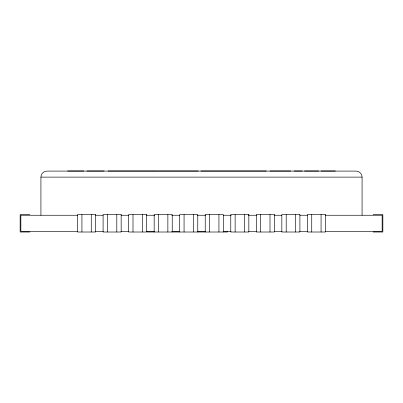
<?xml version="1.0" encoding="UTF-8"?>
<svg xmlns="http://www.w3.org/2000/svg" width="403" height="403" viewBox="0 0 403 403"><rect width="100%" height="100%" fill="white"/><g stroke="black" fill="none" stroke-linecap="round" stroke-linejoin="round"><path stroke-width="0.6" d="M40.925 215.252L40.925 177.119C40.859 173.9 43.726 171.028 46.944 171.094L356.056 171.094C359.275 171.028 362.141 173.9 362.075 177.119L362.075 215.252M67.618 170.988L83.844 170.988M86.841 170.988L104.15 170.988M108.085 170.988L158.188 170.988M158.611 170.988L198.236 170.988M200.87 170.988L266.408 170.988M270.03 170.988L290.78 170.988M294.044 170.988L302.245 170.988M304.472 170.988L318.708 170.988M321.01 170.988L335.382 170.988M40.925 177.119L362.075 177.119M29.882 214.552L20.15 214.552L20.15 232.012L29.882 232.012M373.118 214.552L382.85 214.552L382.85 232.012L373.118 232.012M77.567 215.252L20.85 215.252L20.85 231.312L77.567 231.312M95.602 215.252L103.143 215.252M121.162 215.252L128.91 215.252M146.511 215.252L154.676 215.252M171.648 215.252L179.819 215.252M197.415 215.252L205.585 215.252M223.181 215.252L231.352 215.252M248.324 215.252L256.489 215.252M274.09 215.252L281.838 215.252M299.857 215.252L307.398 215.252M325.433 215.252L382.15 215.252L382.15 231.312L325.433 231.312M95.128 231.312L103.309 231.312M120.93 231.312L128.633 231.312M146.697 231.312L154.833 231.312M171.769 231.312L179.924 231.312M197.485 231.312L205.641 231.312M223.202 231.312L231.085 231.312M248.706 231.312L256.303 231.312M274.367 231.312L282.07 231.312M299.691 231.312L307.872 231.312M321.07 214.552L321.07 232.012M311.736 214.552L311.736 232.012M295.535 214.552L295.535 232.012M286.201 214.552L286.201 232.012M270 214.552L270 232.012M260.665 214.552L260.665 232.012M244.47 214.552L244.47 232.012M235.135 214.552L235.135 232.012M227.594 231.312L227.594 232.012L147.307 232.012L147.307 231.312M223.297 232.012L223.297 214.552L205.233 214.552L205.233 232.012M218.935 214.552L218.935 232.012M209.6 214.552L209.6 232.012M197.767 232.012L197.767 214.552L179.703 214.552L179.703 232.012M193.4 214.552L193.4 232.012M184.065 214.552L184.065 232.012M172.232 232.012L172.232 214.552L154.168 214.552L154.168 232.012M167.865 214.552L167.865 232.012M158.53 214.552L158.53 232.012M142.335 214.552L142.335 232.012M133 214.552L133 232.012M116.799 214.552L116.799 232.012M107.465 214.552L107.465 232.012M91.264 214.552L91.264 232.012M81.93 214.552L81.93 232.012M95.632 214.552L77.567 214.552L77.567 232.012L95.632 232.012L95.632 214.552M121.162 214.552L103.097 214.552L103.097 232.012L121.162 232.012L121.162 214.552M146.697 214.552L128.633 214.552L128.633 232.012L146.697 232.012L146.697 214.552M248.832 214.552L230.768 214.552L230.768 232.012L248.832 232.012L248.832 214.552M274.367 214.552L256.303 214.552L256.303 232.012L274.367 232.012L274.367 214.552M299.903 214.552L281.838 214.552L281.838 232.012L299.903 232.012L299.903 214.552M325.433 214.552L307.368 214.552L307.368 232.012L325.433 232.012L325.433 214.552"/></g></svg>
